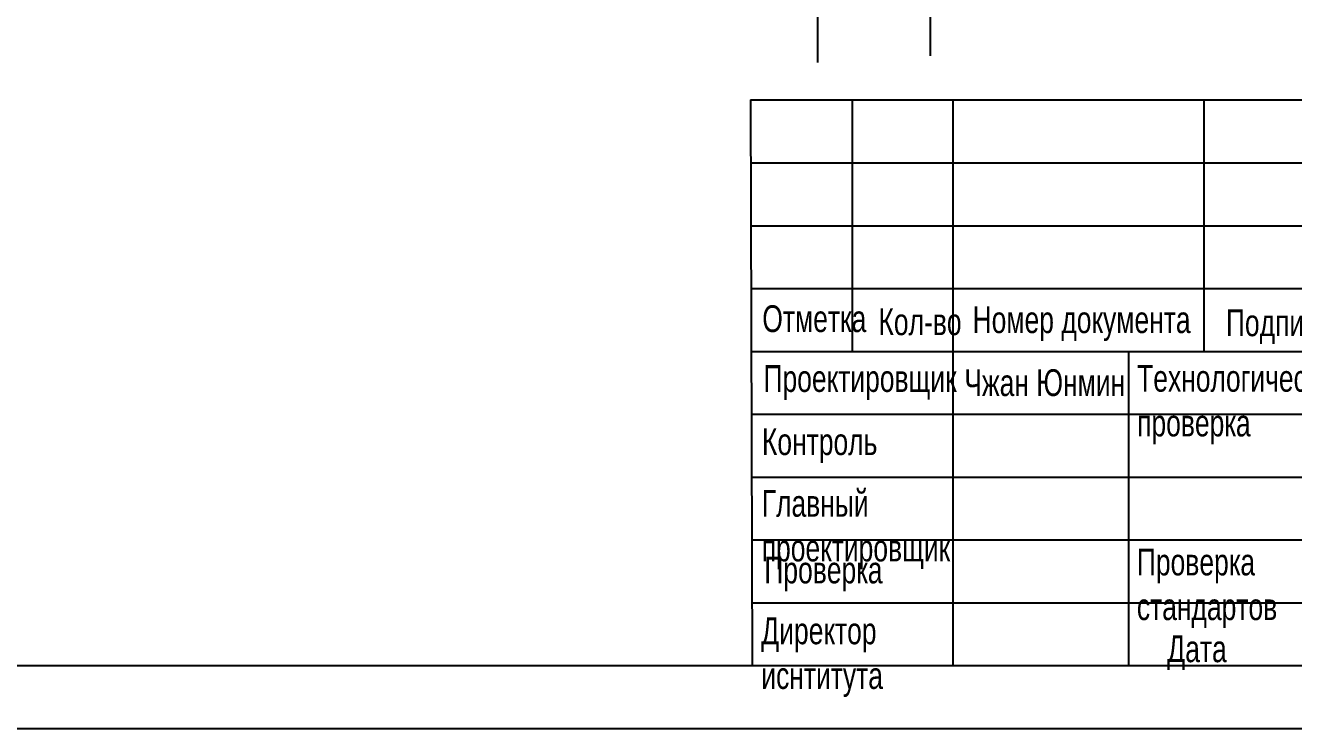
# Model space of a CAD drawing. Header units: millimetres. Extents: x 0 to 12600, y -344 to 8910.
# Drawn here: x 5340 to 8358, y 0 to 1673 of the extents above; entities that cross this region are included whole.
import ezdxf

# ---------------------------------------------------------------- set-up
doc = ezdxf.new("R2010")
doc.units = ezdxf.units.MM
doc.header["$LTSCALE"] = 300
doc.header["$MEASUREMENT"] = 0
doc.linetypes.add('G', pattern=[2, 1.25, -0.25, 0.25, -0.25])
for name, color, linetype in [('01', 7, 'Continuous'), ('02', 1, 'Continuous'), ('05', 4, 'G'), ('THICK', 7, 'Continuous')]:
    doc.layers.add(name, color=color, linetype=linetype)
doc.styles.get("Standard").update_dxf_attribs({"font": 'isocp', "width": 0.707, "bigfont": 'intecad.shx'})

# ---------------------------------------------------------------- blocks, each defined once
blk = doc.blocks.new('*U164')
at = {"layer": '01'}
blk.add_lwpolyline([(25, 5), (415, 5)], dxfattribs=at)
at = {"layer": '02'}
blk.add_lwpolyline([(0, 0), (420, 0)], dxfattribs=at)

msp = doc.modelspace()

# ---------------------------------------------------------------- linework, layer by layer
at = {"layer": '05', "color": 4, "linetype": 'G'}
msp.add_line((7225.91053, 1584.4354), (7225.91053, 1971.04826), dxfattribs=at)
at = {"layer": '05', "color": 142, "linetype": 'G'}
msp.add_line((7494.41053, 1600.25746), (7494.41053, 1908.13776), dxfattribs=at)
at = {"layer": 'THICK'}
for p, q in [((7065.38568, 1495.13347), (7069.46612, 150)), ((7065.38568, 1495.13347), (12450, 1495.13347)), ((7308.5236, 1494.4847), (7308.5236, 1495.13347)), ((7308.60096, 897.29637), (7308.60096, 1495.13347)), ((7547.7358, 150), (7547.7358, 1495.13347)), ((8145.5729, 897.29637), (8145.5729, 1495.13347)), ((7069.46612, 1046.75565), (8862.97741, 1046.75565)), ((7069.46612, 897.29637), (8862.97741, 897.29637)), ((7966.22177, 150), (7966.22177, 897.29637)), ((7069.46612, 150), (12450, 150))]:
    msp.add_line(p, q, dxfattribs=at)
at = {"layer": 'THICK', "color": 3}
for p, q in [((7069.46612, 1345.6742), (8862.97741, 1345.6742)), ((7069.46612, 1196.21492), (8862.97741, 1196.21492)), ((7069.46612, 747.8371), (8862.97741, 747.8371)), ((7069.46612, 598.37782), (8862.97741, 598.37782)), ((7069.46612, 448.91855), (8862.97741, 448.91855)), ((7069.46612, 299.45927), (8862.97741, 299.45927))]:
    msp.add_line(p, q, dxfattribs=at)
for p in [(7069.46612, 299.45927), (7069.46612, 150)]:
    msp.add_point(p, dxfattribs=at)

# ---------------------------------------------------------------- block references
at = {"layer": '02', "xscale": 30, "yscale": 30, "zscale": 30}
msp.add_blockref('*U164', (0, 0), dxfattribs=at)

# ---------------------------------------------------------------- texts
at = {"layer": '01', "char_height": 63.7370007, "attachment_point": 1}
for s, insert in [('{\\fArial|b0|i0|c204|p34;Отметка}', (7093.8759, 1006.93168)), ('{\\fArial|b0|i0|c204|p34;Кол-во}', (7370.28328, 999.59977)), ('{\\fArial|b0|i0|c204|p34;Номер документа}', (7594.17698, 1004.50416)), ('{\\fArial|b0|i0|c204|p34;Подпись}', (8197.05926, 997.1558)), ('{\\fArial|b0|i0|c204|p34;Проектировщик}', (7096.68071, 864.5617)), ('{\\fArial|b0|i0|c204|p34;\\C3;Чжан Юнмин}', (7574.61847, 854.76939)), ('{\\fArial|b0|i0|c204|p34;Технологическая\\Pпроверка}', (7985.80301, 865.04095)), ('{\\fArial|b0|i0|c204|p34;Контроль}', (7093.01991, 714.43152)), ('{\\fArial|b0|i0|c204|p34;Главный\\Pпроектировщик}', (7092.45547, 567.72983)), ('{\\fArial|b0|i0|c204|p34;Проверка\\Pстандартов}', (7985.19265, 428.15048)), ('{\\fArial|b0|i0|c204|p34;Проверка}', (7098.68447, 409.21372)), ('{\\fArial|b0|i0|c204|p34;Директор\\Pиснтитута}', (7091.47504, 264.40005)), ('{\\fArial|b0|i0|c204|p34;Дата}', (8057.60843, 221.79859))]:
    msp.add_mtext(s, dxfattribs=dict(at, insert=insert))

doc.saveas('drawing.dxf')
